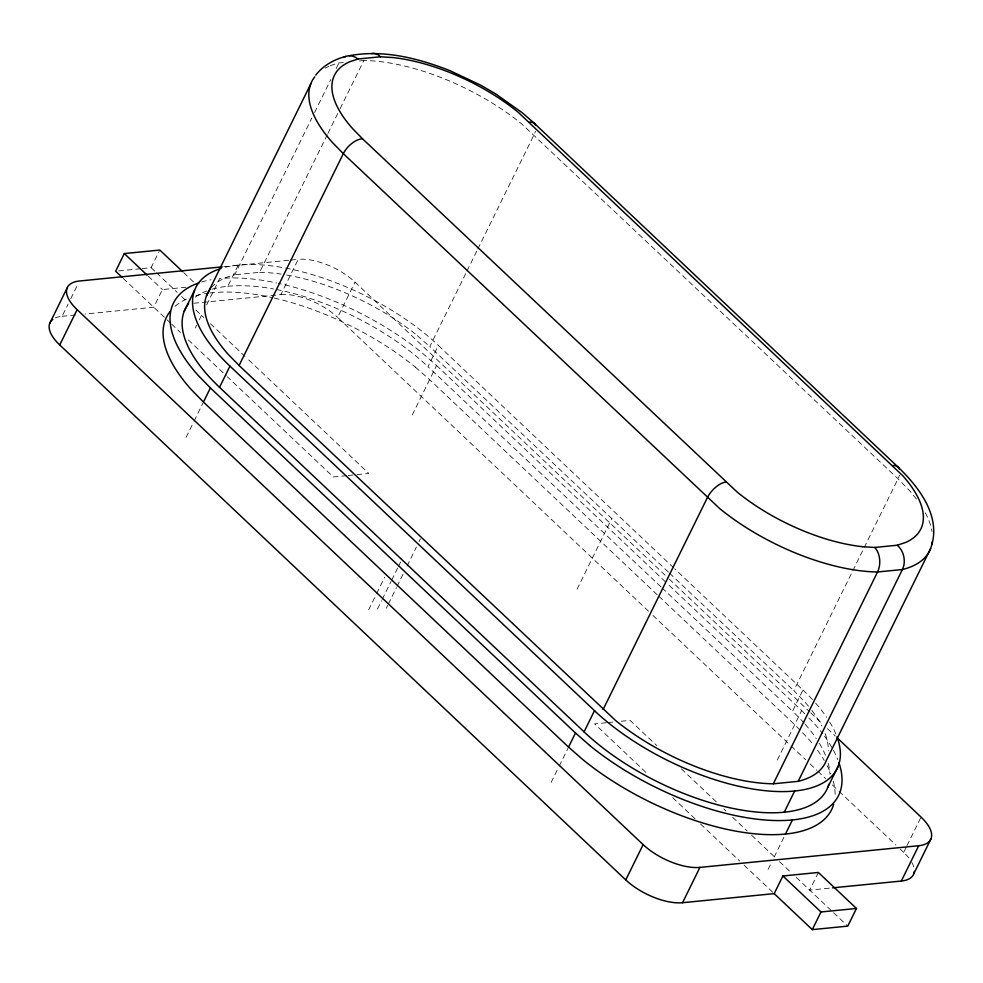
<?xml version="1.0" encoding="UTF-8"?>
<svg xmlns="http://www.w3.org/2000/svg" width="983" height="983" viewBox="0 0 983 983"><rect width="100%" height="100%" fill="white"/><g stroke="black" fill="none" stroke-linecap="round" stroke-linejoin="round"><path stroke-width="0.74" stroke-dasharray="4.92 3.69" d="M55.355 317.939A43.78 19.193 26.2 0 1 62.089 316.305L68.097 304.091M70.776 298.66L78.124 283.718M142.252 268.592L151.124 267.708L159.135 251.415M186.082 287.233L162.428 289.58L153.741 307.224L84.993 314.044M195.298 327.99L196.637 325.275M199.303 319.844L202.645 313.049M206.651 304.902L219.614 278.558A167.515 73.442 26.2 0 1 276.69 282.944M212.107 289.186A154.356 67.667 26.2 0 1 227.798 286.299L238.218 265.115M211.382 287.626A141.196 61.892 26.2 0 1 234.716 274.785L311.869 117.985M314.585 112.48L330.829 79.463M336.235 68.466L338.951 62.961A17.559 13.725 78.5 0 1 339.946 61.192M327.278 134.769L259.598 272.328L234.716 274.785M327.953 133.393L339.467 110.01M340.143 108.634L363.833 60.504A141.196 61.892 26.2 0 1 521.531 123.772L898.032 478.807L908.919 489.964A141.196 61.892 26.2 0 1 917.741 500.851M186.082 437.361L193.43 422.42M194.093 421.056L202.781 403.411M193.798 303.256L280.868 294.63L298.242 259.328A43.78 19.193 26.2 0 1 355.023 282.121L668.121 578.029M648.522 611.229L337.648 317.423L355.023 282.121M668.391 572.106L429.792 346.606L466.335 272.328M467.011 270.952L477.173 250.321M477.849 248.945L534.027 134.782A17.51 8.65 -47.7 0 0 535.428 131.169M660.969 586.863L427.974 366.659L438.393 345.475L673.625 567.781M412.258 414.949L436.575 365.516L422.297 353.02A167.515 73.442 26.2 0 0 278.177 283.264M368.613 609.878L375.973 594.936M376.636 593.585L384.648 577.291M377.484 608.993L381.539 600.76M382.215 599.384L391.001 581.543M391.676 580.167L397.759 567.805M398.434 566.441L401.138 560.949M386.356 608.121L387.695 605.405M388.359 604.041L396.382 587.748M397.046 586.396L403.055 574.17M407.073 566.024L416.423 547.015M419.102 541.584L420.429 538.868M577.058 589.222L611.795 518.619M551.156 782.394L558.504 767.465M559.18 766.101L567.867 748.444M808.444 706.163A141.196 61.892 26.2 0 0 804.684 701.788L793.797 690.631L898.032 478.807A17.51 9.486 -45.5 0 0 899.42 475.182M804.143 723.107A154.356 67.667 26.2 0 0 792.519 711.188L802.939 690.005L674.731 568.838M777.332 759.982L801.649 710.562L666.978 583.275M768.116 869.353L771.458 862.57M774.125 857.139L784.815 835.415M818.36 872.462L809.673 890.119L831.053 887.993M908.87 858.024A43.78 19.193 26.2 0 0 903.672 852.384L906.351 846.953M907.014 845.601L921.046 817.082M343.337 62.531L338.951 62.961A141.196 61.892 26.2 0 0 330.276 65.738M359.434 60.934L363.833 60.504M118.599 270.927L140.766 268.728M223.792 266.712L289.125 260.237M290.649 260.077L298.242 259.328M62.089 316.305L78.886 314.646M346.643 475.661L333.348 476.976L227.368 376.821M348.129 475.514L355.514 474.777M357.001 474.629L368.822 473.462L246.106 357.48M606.413 722.714L594.592 723.881L648.141 774.493M607.887 722.566L613.81 721.977M621.195 721.239L630.066 720.367L656.841 745.667M417.234 335.608L429.792 346.606M415.354 367.151L429.62 379.647L657.799 595.293M669.509 573.163L793.797 690.631M669.239 579.085L809.623 711.778M810.742 712.822L822.992 724.41M827.453 728.624L835.255 735.997M436.575 365.516L665.86 582.219M662.087 587.92L792.519 711.188M658.917 596.349L794.706 724.68L807.08 737.373A167.515 73.442 26.2 0 1 813.076 744.426M652.97 615.444L790.025 744.967M791.143 746.023L805.63 759.712M810.078 763.926L816.762 770.242M817.881 771.299L825.683 778.671M832.368 784.987L837.934 790.258M839.052 791.303L895.882 845.011M900.33 849.226L903.672 852.384M183.747 272.684L194.634 282.981M151.124 267.708L155.474 271.824M156.555 272.856L177.247 292.393M181.597 296.51L187.04 301.658M195.912 310.038L203.714 317.423M210.411 323.751L245 356.436M681.379 768.866L717.086 802.607M723.771 808.935L726.007 811.036M732.704 817.365L747.203 831.065M751.663 835.292L775.095 857.434M779.556 861.649L791.819 873.248M796.291 877.463L832.527 911.72M833.621 912.752L847.776 926.121M148.273 276.198L162.428 289.58M123.256 278.422L166.004 318.824M167.122 319.88L170.477 323.051M171.583 324.095L180.516 332.537M188.318 339.909L226.25 375.764M672.679 797.68L694.993 818.765M700.572 824.049L739.609 860.948M744.07 865.163L773.08 892.576M801.649 710.562L804.745 713.732M808.874 717.959L814.022 723.242A167.515 73.442 26.2 0 1 822.771 733.822M911.843 862.447A43.78 19.193 26.2 0 1 914.129 868.653M280.868 294.63A43.78 19.193 26.2 0 1 337.648 317.423M811.909 710.512A141.196 61.892 26.2 0 1 821.776 725.958M825.155 733.625A141.196 61.892 26.2 0 1 828.276 750.865M925.322 512.831A141.196 61.892 26.2 0 1 932.007 531.508M225.439 267.241A154.356 67.667 26.2 0 1 284.038 267.794M285.475 268.064A154.356 67.667 26.2 0 1 438.455 345.463M802.939 690.005A154.356 67.667 26.2 0 1 814.575 701.923M815.62 703.115A154.356 67.667 26.2 0 1 826.703 717.357M829.701 722.026A154.356 67.667 26.2 0 1 836.484 735.505M805.2 724.299A154.356 67.667 26.2 0 1 816.271 738.54M819.281 743.209A154.356 67.667 26.2 0 1 825.56 755.46M828.251 763.3A154.356 67.667 26.2 0 1 829.935 774.235M227.798 286.299A154.356 67.667 26.2 0 1 273.557 288.977M276.444 289.53A154.356 67.667 26.2 0 1 427.974 366.659M824.504 736.156A167.515 73.442 26.2 0 1 832.638 748.813M833.387 750.201A167.515 73.442 26.2 0 1 837.811 759.687M817.549 750.275A167.515 73.442 26.2 0 1 824.258 760.437M827.17 765.696A167.515 73.442 26.2 0 1 830.856 773.805M833.24 780.981A167.515 73.442 26.2 0 1 834.96 797.299M174.999 306.327A167.515 73.442 26.2 0 1 186.942 298.943M195.986 295.723A167.515 73.442 26.2 0 1 208.31 293.204M209.748 293.008A167.515 73.442 26.2 0 1 272.77 297.714M274.257 298.046A167.515 73.442 26.2 0 1 415.416 367.138M259.659 272.316A141.196 61.892 26.2 0 1 281.064 274.11M286.753 275.019A141.196 61.892 26.2 0 1 417.296 335.596M325.238 68.134A141.196 61.892 26.2 0 1 328.961 66.291M195.224 297.161A154.356 67.667 26.2 0 1 206.639 291.017M201.564 282.01A167.515 73.442 26.2 0 1 211.062 279.75"/><path stroke-width="1.47" d="M931.872 544.656C940.313 514.564 918.319 486.585 897.958 466.999L534.31 123.305L522.317 112.812L495.53 93.79M49.715 323.407L67.077 288.105M774.199 893.633L782.886 875.976L818.36 872.462L856.451 908.464L847.776 926.121L812.29 929.635L774.199 893.633L682.546 902.713A43.78 19.193 26.2 0 1 625.766 879.92L59.73 344.959L77.104 309.657A43.78 19.193 26.2 0 1 79.463 281.003L222.269 266.86M182.666 271.664L159.799 250.051L124.325 253.577L115.638 271.222L122.175 277.39M184.19 311.328L194.609 290.145M206.516 295.748L310.751 83.924M833.695 804.266A167.515 73.442 26.2 0 1 785.478 834.051A167.515 73.442 26.2 0 1 582.796 759.589L568.53 747.092L203.444 402.047L210.399 387.929L198.025 375.248A167.515 73.442 26.2 0 1 198.898 282.871M229.961 366.118L594.506 710.66L584.086 731.844L219.541 387.302L229.961 366.118A154.356 67.667 26.2 0 1 221.126 268.433M773.24 783.807A141.196 61.892 26.2 0 1 615.604 720.527L239.09 365.492L343.325 153.667A17.51 9.486 -45.5 0 1 362.457 138.714L737.164 492.065A123.649 54.2 26.2 0 0 862.472 546.695M568.53 747.092L575.473 732.974L210.399 387.929M603.107 709.529L707.342 497.705A17.51 8.65 -47.7 0 1 725.749 482.075M625.766 879.92L643.14 844.618L77.104 309.657M682.546 902.713L699.908 867.399L918.7 845.724A43.78 19.193 26.2 0 0 921.046 817.082L837.479 738.098M862.533 546.695L874.759 547.457A17.559 11.943 89.3 0 1 877.549 571.995L773.302 783.807L798.184 781.338L902.406 569.513A141.196 61.892 26.2 0 0 932.265 541.891M784.25 812.204L794.669 791.02M785.478 834.051L792.433 819.933M930.606 548.563L826.384 760.387A141.196 61.892 26.2 0 1 798.184 781.338M827.858 787.162L838.278 765.978M812.29 929.635L820.977 911.978L856.451 908.464M832.589 887.846L901.325 881.038L918.7 845.724M913.699 873.936L931.073 838.634M315.776 75.089C323.161 65.554 334.097 59.41 345.672 56.473M874.759 547.457L897.307 545.221L905.748 542.407A123.649 54.2 26.2 0 0 902.701 475.661L518.09 112.173A123.649 54.2 26.2 0 0 392.782 57.542L380.495 56.781L357.947 59.017L349.518 61.831A123.649 54.2 26.2 0 0 352.565 128.564L362.457 138.714M349.174 55.736C383.259 49.359 417.775 58.132 449.44 70.469M449.772 70.604L480.54 85.091L495.137 93.569M575.473 732.974L589.751 745.47M124.325 253.577L147.18 275.179M782.886 875.976L820.977 911.978M239.09 365.492L228.203 354.335A141.196 61.892 26.2 0 1 210.509 288.683M203.444 402.047L191.071 389.366A167.515 73.442 26.2 0 1 170.071 311.476M59.73 344.959A43.78 19.193 26.2 0 1 52.849 319.389M914.264 871.43A43.78 19.193 26.2 0 1 901.325 881.038M897.295 545.246A17.559 13.725 78.5 0 1 902.431 569.526L877.524 571.983A141.196 61.892 26.2 0 1 719.839 508.702L343.325 153.667L332.438 142.51A141.196 61.892 26.2 0 1 314.732 76.858M836.951 736.722A154.356 67.667 26.2 0 1 764.405 790.602A154.356 67.667 26.2 0 1 594.445 710.66M828.78 784.336A154.356 67.667 26.2 0 1 731.18 808.075A154.356 67.667 26.2 0 1 584.025 731.844M838.843 762.489A167.515 73.442 26.2 0 1 767.256 820.166A167.515 73.442 26.2 0 1 589.689 745.47M699.908 867.399A43.78 19.193 26.2 0 1 643.14 844.618M529.505 122.162A17.51 8.65 -47.7 0 1 535.575 125.234M892.797 465.524A17.51 9.486 -45.5 0 1 899.384 469.063M219.541 387.302A154.356 67.667 26.2 0 1 188.552 303.612M344.038 57.26A17.559 13.725 78.5 0 1 357.935 59.041M371.586 53.561A17.559 11.943 89.3 0 1 380.482 56.805"/></g></svg>
